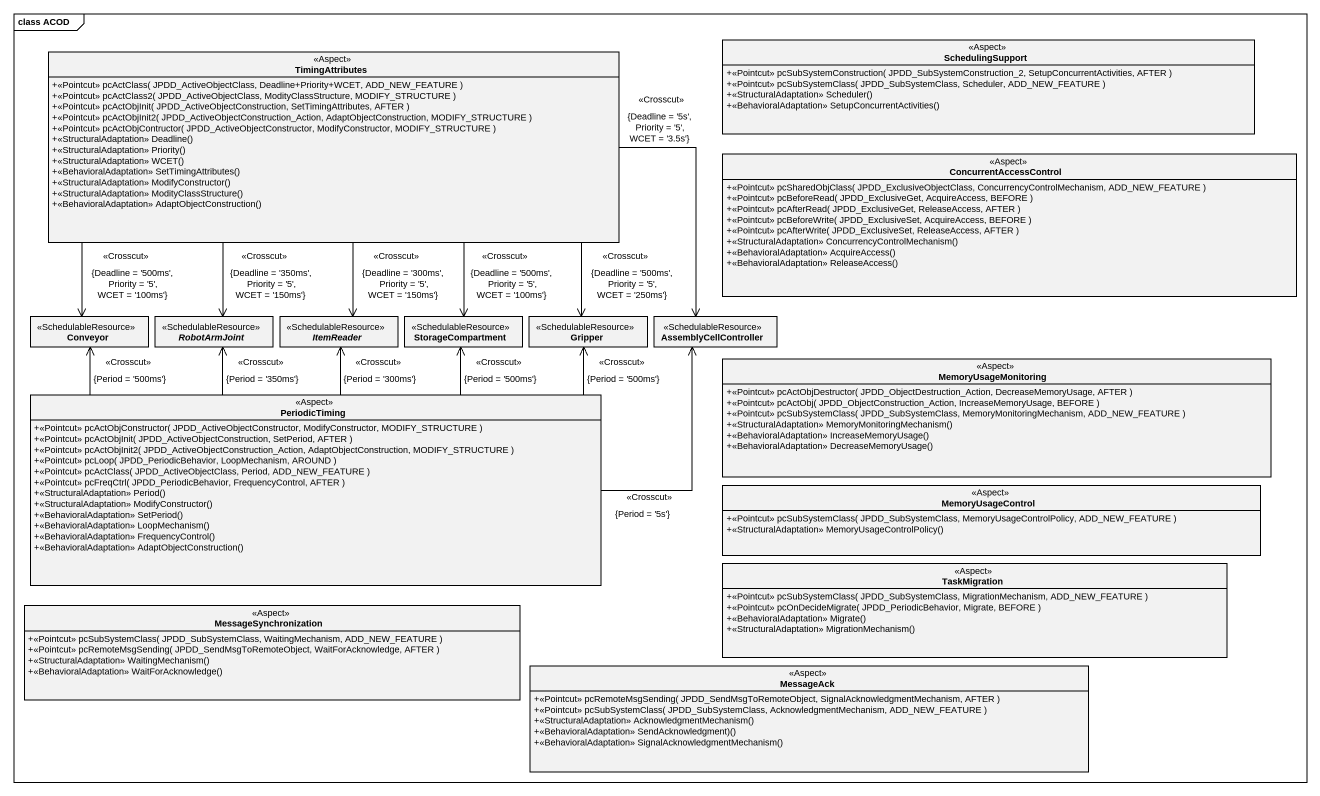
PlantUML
@startuml
mainframe class ACOD
hide circle
hide empty members
skinparam classAttributeIconSize 0
class TimingAttributes <<Aspect>> {
  +<<Pointcut>> pcActClass( JPDD_ActiveObjectClass, Deadline+Priority+WCET, ADD_NEW_FEATURE )
  +<<Pointcut>> pcActClass2( JPDD_ActiveObjectClass, ModityClassStructure, MODIFY_STRUCTURE )
  +<<Pointcut>> pcActObjInit( JPDD_ActiveObjectConstruction, SetTimingAttributes, AFTER )
  +<<Pointcut>> pcActObjInit2( JPDD_ActiveObjectConstruction_Action, AdaptObjectConstruction, MODIFY_STRUCTURE )
  +<<Pointcut>> pcActObjContructor( JPDD_ActiveObjectConstructor, ModifyConstructor, MODIFY_STRUCTURE )
  +<<StructuralAdaptation>> Deadline()
  +<<StructuralAdaptation>> Priority()
  +<<StructuralAdaptation>> WCET()
  +<<BehavioralAdaptation>> SetTimingAttributes()
  +<<StructuralAdaptation>> ModifyConstructor()
  +<<StructuralAdaptation>> ModityClassStructure()
  +<<BehavioralAdaptation>> AdaptObjectConstruction()
}
class SchedulingSupport <<Aspect>> {
  +<<Pointcut>> pcSubSystemConstruction( JPDD_SubSystemConstruction_2, SetupConcurrentActivities, AFTER )
  +<<Pointcut>> pcSubSystemClass( JPDD_SubSystemClass, Scheduler, ADD_NEW_FEATURE )
  +<<StructuralAdaptation>> Scheduler()
  +<<BehavioralAdaptation>> SetupConcurrentActivities()
}
class ConcurrentAccessControl <<Aspect>> {
  +<<Pointcut>> pcSharedObjClass( JPDD_ExclusiveObjectClass, ConcurrencyControlMechanism, ADD_NEW_FEATURE )
  +<<Pointcut>> pcBeforeRead( JPDD_ExclusiveGet, AcquireAccess, BEFORE )
  +<<Pointcut>> pcAfterRead( JPDD_ExclusiveGet, ReleaseAccess, AFTER )
  +<<Pointcut>> pcBeforeWrite( JPDD_ExclusiveSet, AcquireAccess, BEFORE )
  +<<Pointcut>> pcAfterWrite( JPDD_ExclusiveSet, ReleaseAccess, AFTER )
  +<<StructuralAdaptation>> ConcurrencyControlMechanism()
  +<<BehavioralAdaptation>> AcquireAccess()
  +<<BehavioralAdaptation>> ReleaseAccess()
}
class Conveyor <<SchedulableResource>>
abstract class RobotArmJoint <<SchedulableResource>>
abstract class ItemReader <<SchedulableResource>>
class StorageCompartment <<SchedulableResource>>
class Gripper <<SchedulableResource>>
class AssemblyCellController <<SchedulableResource>>
class MemoryUsageMonitoring <<Aspect>> {
  +<<Pointcut>> pcActObjDestructor( JPDD_ObjectDestruction_Action, DecreaseMemoryUsage, AFTER )
  +<<Pointcut>> pcActObj( JPDD_ObjectConstruction_Action, IncreaseMemoryUsage, BEFORE )
  +<<Pointcut>> pcSubSystemClass( JPDD_SubSystemClass, MemoryMonitoringMechanism, ADD_NEW_FEATURE )
  +<<StructuralAdaptation>> MemoryMonitoringMechanism()
  +<<BehavioralAdaptation>> IncreaseMemoryUsage()
  +<<BehavioralAdaptation>> DecreaseMemoryUsage()
}
class PeriodicTiming <<Aspect>> {
  +<<Pointcut>> pcActObjConstructor( JPDD_ActiveObjectConstructor, ModifyConstructor, MODIFY_STRUCTURE )
  +<<Pointcut>> pcActObjInit( JPDD_ActiveObjectConstruction, SetPeriod, AFTER )
  +<<Pointcut>> pcActObjInit2( JPDD_ActiveObjectConstruction_Action, AdaptObjectConstruction, MODIFY_STRUCTURE )
  +<<Pointcut>> pcLoop( JPDD_PeriodicBehavior, LoopMechanism, AROUND )
  +<<Pointcut>> pcActClass( JPDD_ActiveObjectClass, Period, ADD_NEW_FEATURE )
  +<<Pointcut>> pcFreqCtrl( JPDD_PeriodicBehavior, FrequencyControl, AFTER )
  +<<StructuralAdaptation>> Period()
  +<<StructuralAdaptation>> ModifyConstructor()
  +<<BehavioralAdaptation>> SetPeriod()
  +<<BehavioralAdaptation>> LoopMechanism()
  +<<BehavioralAdaptation>> FrequencyControl()
  +<<BehavioralAdaptation>> AdaptObjectConstruction()
}
class MemoryUsageControl <<Aspect>> {
  +<<Pointcut>> pcSubSystemClass( JPDD_SubSystemClass, MemoryUsageControlPolicy, ADD_NEW_FEATURE )
  +<<StructuralAdaptation>> MemoryUsageControlPolicy()
}
class TaskMigration <<Aspect>> {
  +<<Pointcut>> pcSubSystemClass( JPDD_SubSystemClass, MigrationMechanism, ADD_NEW_FEATURE )
  +<<Pointcut>> pcOnDecideMigrate( JPDD_PeriodicBehavior, Migrate, BEFORE )
  +<<BehavioralAdaptation>> Migrate()
  +<<StructuralAdaptation>> MigrationMechanism()
}
class MessageSynchronization <<Aspect>> {
  +<<Pointcut>> pcSubSystemClass( JPDD_SubSystemClass, WaitingMechanism, ADD_NEW_FEATURE )
  +<<Pointcut>> pcRemoteMsgSending( JPDD_SendMsgToRemoteObject, WaitForAcknowledge, AFTER )
  +<<StructuralAdaptation>> WaitingMechanism()
  +<<BehavioralAdaptation>> WaitForAcknowledge()
}
class MessageAck <<Aspect>> {
  +<<Pointcut>> pcRemoteMsgSending( JPDD_SendMsgToRemoteObject, SignalAcknowledgmentMechanism, AFTER )
  +<<Pointcut>> pcSubSystemClass( JPDD_SubSystemClass, AcknowledgmentMechanism, ADD_NEW_FEATURE )
  +<<StructuralAdaptation>> AcknowledgmentMechanism()
  +<<BehavioralAdaptation>> SendAcknowledgment)()
  +<<BehavioralAdaptation>> SignalAcknowledgmentMechanism()
}
TimingAttributes --> Conveyor : <<Crosscut>>\n{Deadline = '500ms', Priority = '5', WCET = '100ms'}
TimingAttributes --> RobotArmJoint : <<Crosscut>>\n{Deadline = '350ms', Priority = '5', WCET = '150ms'}
TimingAttributes --> ItemReader : <<Crosscut>>\n{Deadline = '300ms', Priority = '5', WCET = '150ms'}
TimingAttributes --> StorageCompartment : <<Crosscut>>\n{Deadline = '500ms', Priority = '5', WCET = '100ms'}
TimingAttributes --> Gripper : <<Crosscut>>\n{Deadline = '500ms', Priority = '5', WCET = '250ms'}
TimingAttributes -right-> AssemblyCellController : <<Crosscut>>\n{Deadline = '5s', Priority = '5', WCET = '3.5s'}
PeriodicTiming -up-> Conveyor : <<Crosscut>>\n{Period = '500ms'}
PeriodicTiming -up-> RobotArmJoint : <<Crosscut>>\n{Period = '350ms'}
PeriodicTiming -up-> ItemReader : <<Crosscut>>\n{Period = '300ms'}
PeriodicTiming -up-> StorageCompartment : <<Crosscut>>\n{Period = '500ms'}
PeriodicTiming -right-> Gripper : <<Crosscut>>\n{Period = '500ms'}
PeriodicTiming -right-> AssemblyCellController : <<Crosscut>>\n{Period = '5s'}
@enduml
